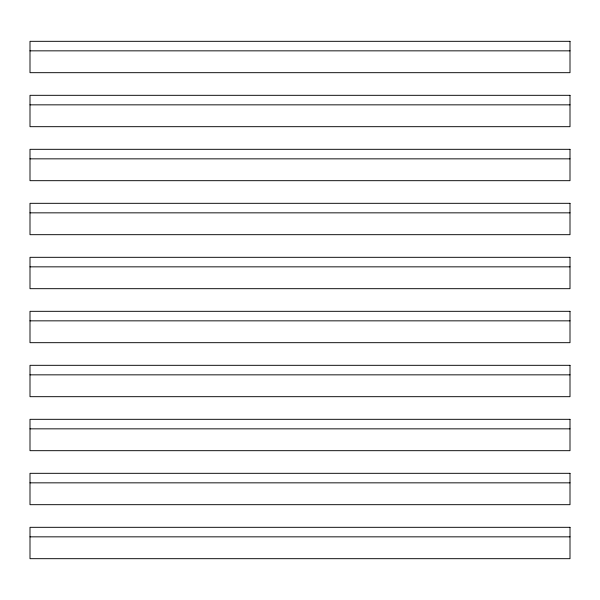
<?xml version="1.0" encoding="UTF-8"?>
<svg xmlns="http://www.w3.org/2000/svg" width="600" height="600" viewBox="0 0 600 600"><rect width="100%" height="100%" fill="white"/><g stroke="black" fill="none" stroke-linecap="round" stroke-linejoin="round"><path stroke-width="0.9" d="M30 50.843L570 50.843M30 104.843L570 104.843M30 158.843L570 158.843M30 212.843L570 212.843M30 266.843L570 266.843M30 320.843L570 320.843M30 374.843L570 374.843M30 428.842L570 428.842M30 482.842L570 482.842M30 536.842L570 536.842M570 41.318L30 41.318L30 72.683L570 72.683L570 41.318M570 95.317L30 95.317L30 126.683L570 126.683L570 95.317M570 149.317L30 149.317L30 180.683L570 180.683L570 149.317M570 203.317L30 203.317L30 234.683L570 234.683L570 203.317M570 257.317L30 257.317L30 288.683L570 288.683L570 257.317M570 311.317L30 311.317L30 342.683L570 342.683L570 311.317M570 365.317L30 365.317L30 396.683L570 396.683L570 365.317M570 419.317L30 419.317L30 450.683L570 450.683L570 419.317M570 473.317L30 473.317L30 504.683L570 504.683L570 473.317M570 527.317L30 527.317L30 558.683L570 558.683L570 527.317"/></g></svg>
